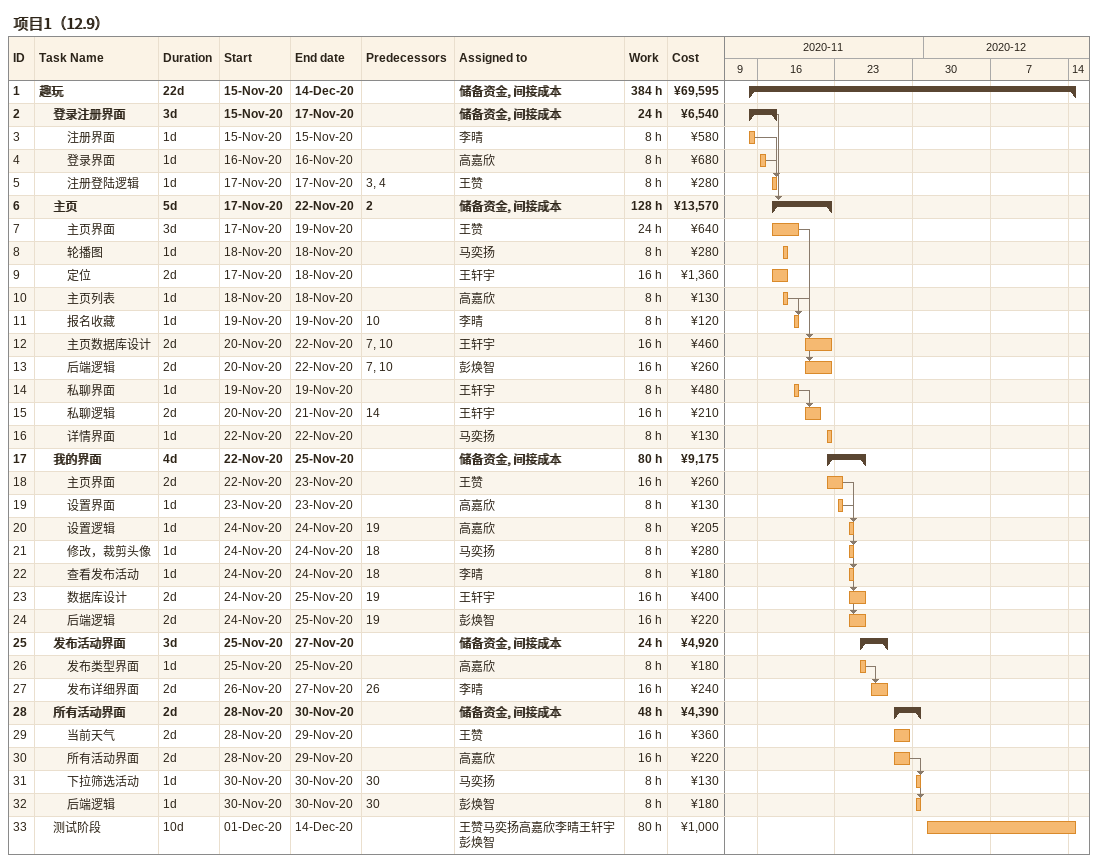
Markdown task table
项目1（12.9）

| ID | Level | Task | Duration | Start | Finish | Predecessors | Resources | Work (h) | Cost (¥) |
|---|---|---|---|---|---|---|---|---|---|
| 1 | 1 | **趣玩** | 22d | 2020-11-15 | 2020-12-14 |  | 储备资金, 间接成本 | 384 | 69595 |
| 2 | 2 | **登录注册界面** | 3d | 2020-11-15 | 2020-11-17 |  | 储备资金, 间接成本 | 24 | 6540 |
| 3 | 3 | 注册界面 | 1d | 2020-11-15 | 2020-11-15 |  | 李晴 | 8 | 580 |
| 4 | 3 | 登录界面 | 1d | 2020-11-16 | 2020-11-16 |  | 高嘉欣 | 8 | 680 |
| 5 | 3 | 注册登陆逻辑 | 1d | 2020-11-17 | 2020-11-17 | 3, 4 | 王赞 | 8 | 280 |
| 6 | 2 | **主页** | 5d | 2020-11-17 | 2020-11-22 | 2 | 储备资金, 间接成本 | 128 | 13570 |
| 7 | 3 | 主页界面 | 3d | 2020-11-17 | 2020-11-19 |  | 王赞 | 24 | 640 |
| 8 | 3 | 轮播图 | 1d | 2020-11-18 | 2020-11-18 |  | 马奕扬 | 8 | 280 |
| 9 | 3 | 定位 | 2d | 2020-11-17 | 2020-11-18 |  | 王轩宇 | 16 | 1360 |
| 10 | 3 | 主页列表 | 1d | 2020-11-18 | 2020-11-18 |  | 高嘉欣 | 8 | 130 |
| 11 | 3 | 报名收藏 | 1d | 2020-11-19 | 2020-11-19 | 10 | 李晴 | 8 | 120 |
| 12 | 3 | 主页数据库设计 | 2d | 2020-11-20 | 2020-11-22 | 7, 10 | 王轩宇 | 16 | 460 |
| 13 | 3 | 后端逻辑 | 2d | 2020-11-20 | 2020-11-22 | 7, 10 | 彭焕智 | 16 | 260 |
| 14 | 3 | 私聊界面 | 1d | 2020-11-19 | 2020-11-19 |  | 王轩宇 | 8 | 480 |
| 15 | 3 | 私聊逻辑 | 2d | 2020-11-20 | 2020-11-21 | 14 | 王轩宇 | 16 | 210 |
| 16 | 3 | 详情界面 | 1d | 2020-11-22 | 2020-11-22 |  | 马奕扬 | 8 | 130 |
| 17 | 2 | **我的界面** | 4d | 2020-11-22 | 2020-11-25 |  | 储备资金, 间接成本 | 80 | 9175 |
| 18 | 3 | 主页界面 | 2d | 2020-11-22 | 2020-11-23 |  | 王赞 | 16 | 260 |
| 19 | 3 | 设置界面 | 1d | 2020-11-23 | 2020-11-23 |  | 高嘉欣 | 8 | 130 |
| 20 | 3 | 设置逻辑 | 1d | 2020-11-24 | 2020-11-24 | 19 | 高嘉欣 | 8 | 205 |
| 21 | 3 | 修改，裁剪头像 | 1d | 2020-11-24 | 2020-11-24 | 18 | 马奕扬 | 8 | 280 |
| 22 | 3 | 查看发布活动 | 1d | 2020-11-24 | 2020-11-24 | 18 | 李晴 | 8 | 180 |
| 23 | 3 | 数据库设计 | 2d | 2020-11-24 | 2020-11-25 | 19 | 王轩宇 | 16 | 400 |
| 24 | 3 | 后端逻辑 | 2d | 2020-11-24 | 2020-11-25 | 19 | 彭焕智 | 16 | 220 |
| 25 | 2 | **发布活动界面** | 3d | 2020-11-25 | 2020-11-27 |  | 储备资金, 间接成本 | 24 | 4920 |
| 26 | 3 | 发布类型界面 | 1d | 2020-11-25 | 2020-11-25 |  | 高嘉欣 | 8 | 180 |
| 27 | 3 | 发布详细界面 | 2d | 2020-11-26 | 2020-11-27 | 26 | 李晴 | 16 | 240 |
| 28 | 2 | **所有活动界面** | 2d | 2020-11-28 | 2020-11-30 |  | 储备资金, 间接成本 | 48 | 4390 |
| 29 | 3 | 当前天气 | 2d | 2020-11-28 | 2020-11-29 |  | 王赞 | 16 | 360 |
| 30 | 3 | 所有活动界面 | 2d | 2020-11-28 | 2020-11-29 |  | 高嘉欣 | 16 | 220 |
| 31 | 3 | 下拉筛选活动 | 1d | 2020-11-30 | 2020-11-30 | 30 | 马奕扬 | 8 | 130 |
| 32 | 3 | 后端逻辑 | 1d | 2020-11-30 | 2020-11-30 | 30 | 彭焕智 | 8 | 180 |
| 33 | 2 | 测试阶段 | 10d | 2020-12-01 | 2020-12-14 |  | 王赞马奕扬高嘉欣李晴王轩宇彭焕智 | 80 | 1000 |
